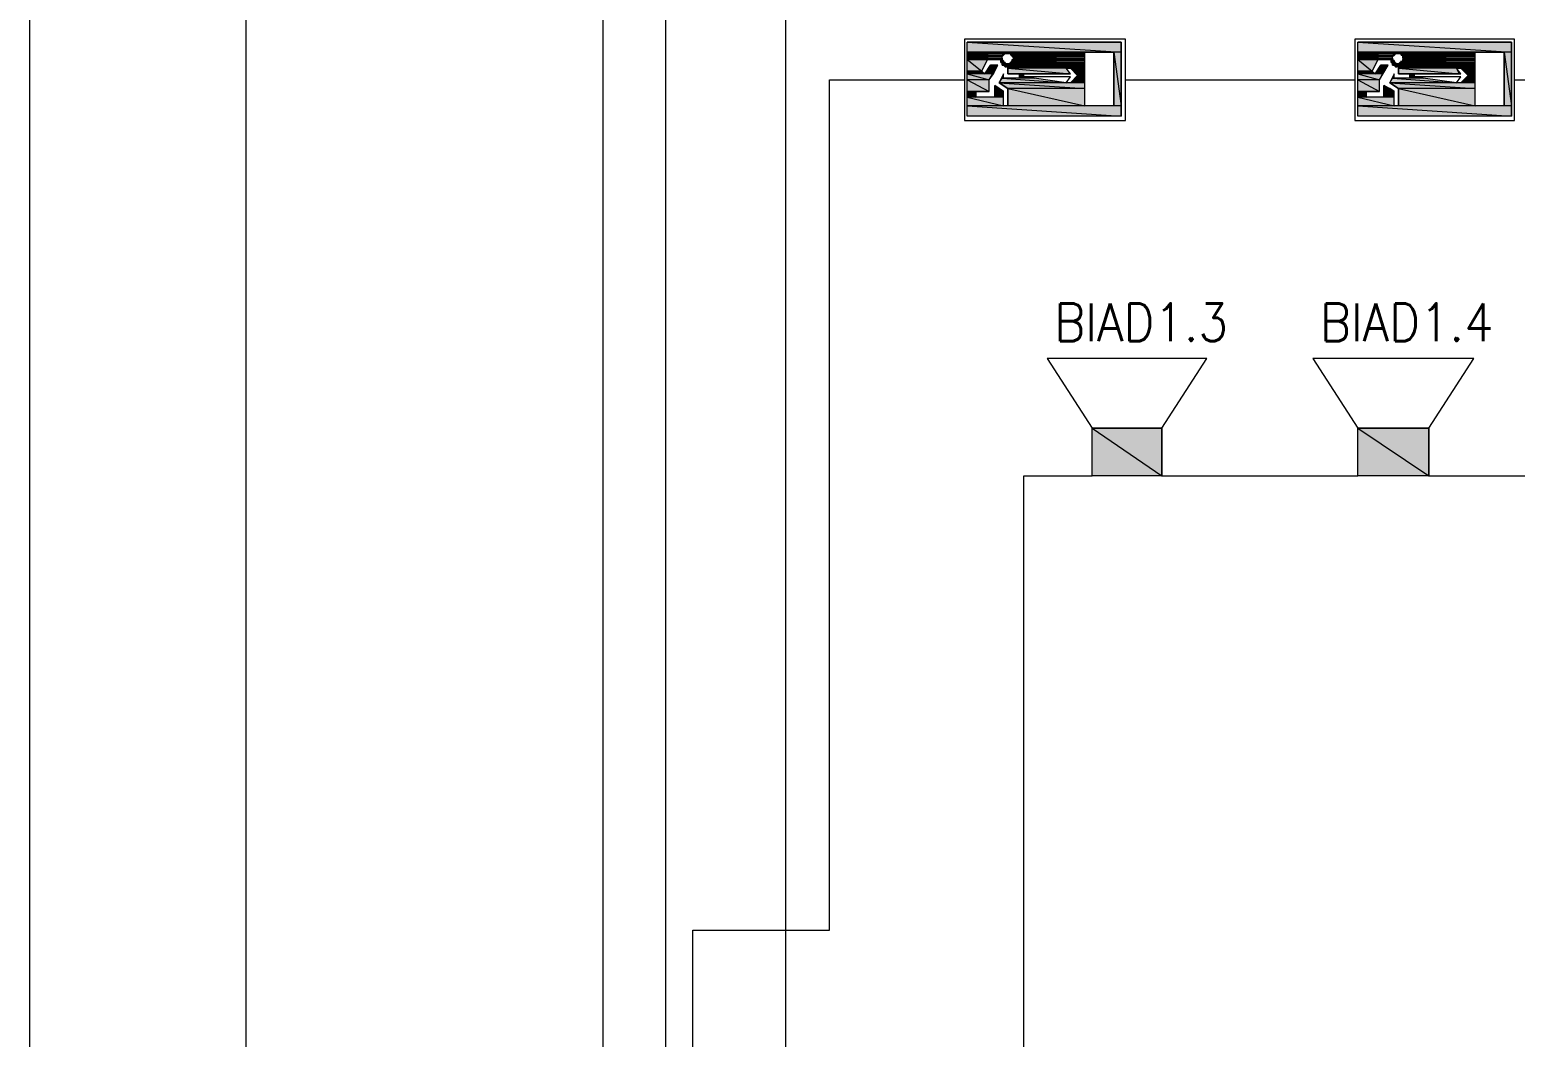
# Model space of a CAD drawing. Header units: millimetres. Extents: x 0 to 420, y 0 to 297.
# Drawn here: x 53.59 to 96.92, y 141.45 to 170.84 of the extents above; entities that cross this region are included whole.
import ezdxf

# ---------------------------------------------------------------- set-up
doc = ezdxf.new("R2010")
doc.units = ezdxf.units.MM
doc.styles.get("Standard").update_dxf_attribs({"font": 'STANDARD'})

msp = doc.modelspace()

# ---------------------------------------------------------------- hatches: boundary and pattern name
h = msp.add_hatch(color=82)
h.paths.add_polyline_path([(85.428668, 170.476333), (80.941335, 170.476333), (85.428668, 170.179999)], flags=0)
h.paths.add_polyline_path([(80.941335, 170.476333), (85.428668, 170.179999), (80.941335, 170.179999)], flags=0)
h = msp.add_hatch(color=82)
h.paths.add_polyline_path([(96.816335, 170.476333), (92.329001, 170.476333), (96.816335, 170.179999)], flags=0)
h.paths.add_polyline_path([(92.329001, 170.476333), (96.816335, 170.179999), (92.329001, 170.179999)], flags=0)
h = msp.add_hatch(color=82)
h.paths.add_polyline_path([(80.941335, 170.179999), (84.370335, 170.179999)], flags=0)
h.paths.add_polyline_path([(84.370335, 170.179999), (80.941335, 170.179999)], flags=0)
h = msp.add_hatch(color=82)
h.paths.add_polyline_path([(82.042001, 170.179999), (80.941335, 170.179999), (81.999668, 170.137666)], flags=0)
h.paths.add_polyline_path([(80.941335, 170.179999), (81.999668, 170.137666), (80.941335, 170.137666)], flags=0)
h = msp.add_hatch(color=82)
h.paths.add_polyline_path([(81.999668, 170.137666), (80.941335, 170.137666), (81.957335, 170.095333)], flags=0)
h.paths.add_polyline_path([(80.941335, 170.137666), (81.957335, 170.095333), (80.941335, 170.095333)], flags=0)
h = msp.add_hatch(color=82)
h.paths.add_polyline_path([(81.957335, 170.095333), (80.941335, 170.095333), (81.957335, 170.052999)], flags=0)
h.paths.add_polyline_path([(80.941335, 170.095333), (81.957335, 170.052999), (80.941335, 170.052999)], flags=0)
h = msp.add_hatch(color=82)
h.paths.add_polyline_path([(81.957335, 170.052999), (80.941335, 170.052999), (81.957335, 170.010666)], flags=0)
h.paths.add_polyline_path([(80.941335, 170.052999), (81.957335, 170.010666), (80.941335, 170.010666)], flags=0)
h = msp.add_hatch(color=82)
h.paths.add_polyline_path([(80.941335, 170.010666), (81.957335, 170.010666)], flags=0)
h.paths.add_polyline_path([(81.957335, 170.010666), (80.941335, 170.010666)], flags=0)
h = msp.add_hatch(color=82)
h.paths.add_polyline_path([(81.957335, 170.010666), (80.941335, 170.010666), (81.957335, 169.968333)], flags=0)
h.paths.add_polyline_path([(80.941335, 170.010666), (81.957335, 169.968333), (80.941335, 169.968333)], flags=0)
h = msp.add_hatch(color=82)
h.paths.add_polyline_path([(80.941335, 169.968333), (81.957335, 169.968333)], flags=0)
h.paths.add_polyline_path([(81.957335, 169.968333), (80.941335, 169.968333)], flags=0)
h = msp.add_hatch(color=82)
h.paths.add_polyline_path([(81.534001, 169.968333), (80.941335, 169.968333), (81.364668, 169.629666)], flags=0)
h.paths.add_polyline_path([(80.941335, 169.968333), (81.364668, 169.629666), (80.941335, 169.629666)], flags=0)
h = msp.add_hatch(color=82)
h.paths.add_polyline_path([(81.957335, 169.968333), (81.915001, 169.968333), (81.957335, 169.925999)], flags=0)
h.paths.add_polyline_path([(81.915001, 169.968333), (81.957335, 169.925999), (81.915001, 169.925999)], flags=0)
h = msp.add_hatch(color=82)
h.paths.add_polyline_path([(81.957335, 169.925999), (81.915001, 169.925999), (81.957335, 169.883666)], flags=0)
h.paths.add_polyline_path([(81.915001, 169.925999), (81.957335, 169.883666), (81.915001, 169.883666)], flags=0)
h = msp.add_hatch(color=82)
h.paths.add_polyline_path([(81.999668, 169.883666), (81.915001, 169.883666)], flags=0)
h.paths.add_polyline_path([(81.915001, 169.883666), (81.999668, 169.883666), (81.957335, 169.883666)], flags=0)
for points in [[(81.957335, 170.010666), (81.957335, 169.968333)], [(81.957335, 169.968333), (81.999668, 169.925999), (81.957335, 169.925999)], [(81.957335, 169.925999), (81.999668, 169.925999)], [(81.999668, 170.137666), (82.042001, 170.137666), (81.999668, 170.095333)], [(81.999668, 169.925999), (81.999668, 169.883666)], [(82.042001, 170.179999), (82.084335, 170.137666), (82.042001, 170.137666)], [(82.042001, 170.137666), (82.084335, 170.137666)], [(82.042001, 169.883666), (82.042001, 169.841333)], [(82.084335, 170.179999), (82.126668, 170.179999), (82.126668, 170.137666)], [(82.211335, 170.095333), (82.253668, 170.095333)], [(82.253668, 169.925999), (82.253668, 169.883666), (82.211335, 169.883666)], [(93.345001, 170.010666), (93.345001, 169.968333)], [(93.345001, 169.968333), (93.387335, 169.925999), (93.345001, 169.925999)], [(93.345001, 169.925999), (93.387335, 169.925999)], [(93.387335, 170.137666), (93.429668, 170.137666), (93.387335, 170.095333)], [(93.387335, 169.925999), (93.387335, 169.883666)], [(93.429668, 170.179999), (93.472001, 170.137666), (93.429668, 170.137666)], [(93.429668, 170.137666), (93.472001, 170.137666)], [(93.429668, 169.883666), (93.429668, 169.841333)], [(93.472001, 170.179999), (93.514335, 170.179999), (93.514335, 170.137666)], [(93.599001, 170.095333), (93.641335, 170.095333)], [(93.599001, 169.925999), (93.599001, 169.883666)], [(93.641335, 170.095333), (93.641335, 170.052999)], [(93.641335, 170.052999), (93.641335, 170.010666)], [(81.745668, 169.206333), (81.872668, 169.121666), (81.745668, 169.121666)], [(93.091001, 169.206333), (93.260335, 169.121666), (93.091001, 169.121666)]]:
    msp.add_hatch(color=82).paths.add_polyline_path(points, flags=0)
h = msp.add_hatch(color=82)
h.paths.add_polyline_path([(81.999668, 169.883666), (81.957335, 169.883666), (82.042001, 169.841333)], flags=0)
h.paths.add_polyline_path([(81.957335, 169.883666), (82.042001, 169.841333), (81.957335, 169.841333)], flags=0)
h = msp.add_hatch(color=82)
h.paths.add_polyline_path([(82.211335, 169.841333), (82.211335, 169.883666)], flags=0)
h.paths.add_polyline_path([(82.211335, 169.883666), (82.211335, 169.841333), (82.126668, 169.841333)], flags=0)
h = msp.add_hatch(color=82)
h.paths.add_polyline_path([(84.370335, 170.179999), (82.211335, 170.179999), (84.370335, 170.137666)], flags=0)
h.paths.add_polyline_path([(82.211335, 170.179999), (84.370335, 170.137666), (82.211335, 170.137666)], flags=0)
h = msp.add_hatch(color=82)
h.paths.add_polyline_path([(82.253668, 170.137666), (82.211335, 170.137666), (82.253668, 170.095333)], flags=0)
h.paths.add_polyline_path([(82.211335, 170.137666), (82.253668, 170.095333), (82.211335, 170.095333)], flags=0)
h = msp.add_hatch(color=82)
h.paths.add_polyline_path([(82.211335, 169.883666), (82.253668, 169.883666)], flags=0)
h.paths.add_polyline_path([(82.253668, 169.883666), (82.211335, 169.883666)], flags=0)
h = msp.add_hatch(color=82)
h.paths.add_polyline_path([(84.370335, 169.883666), (82.253668, 169.883666), (84.370335, 169.841333)], flags=0)
h.paths.add_polyline_path([(82.253668, 169.883666), (84.370335, 169.841333), (82.211335, 169.841333)], flags=0)
h = msp.add_hatch(color=82)
h.paths.add_polyline_path([(82.253668, 170.137666), (84.370335, 170.137666)], flags=0)
h.paths.add_polyline_path([(84.370335, 170.137666), (82.253668, 170.137666)], flags=0)
h = msp.add_hatch(color=82)
h.paths.add_polyline_path([(84.370335, 170.137666), (82.253668, 170.137666), (84.370335, 170.095333)], flags=0)
h.paths.add_polyline_path([(82.253668, 170.137666), (84.370335, 170.095333), (82.296001, 170.095333)], flags=0)
h = msp.add_hatch(color=82)
h.paths.add_polyline_path([(82.253668, 170.095333), (82.296001, 170.052999), (82.253668, 170.052999)], flags=0)
h.paths.add_polyline_path([(82.296001, 170.052999), (82.253668, 170.052999), (82.296001, 170.010666)], flags=0)
h = msp.add_hatch(color=82)
h.paths.add_polyline_path([(82.296001, 169.968333), (82.253668, 169.968333), (82.296001, 169.925999)], flags=0)
h.paths.add_polyline_path([(82.253668, 169.968333), (82.296001, 169.925999), (82.253668, 169.925999)], flags=0)
h = msp.add_hatch(color=82)
h.paths.add_polyline_path([(84.370335, 169.883666), (82.296001, 169.883666)], flags=0)
h.paths.add_polyline_path([(82.296001, 169.883666), (84.370335, 169.883666), (82.253668, 169.883666)], flags=0)
h = msp.add_hatch(color=82)
h.paths.add_polyline_path([(84.370335, 170.095333), (82.296001, 170.095333), (84.370335, 170.052999)], flags=0)
h.paths.add_polyline_path([(82.296001, 170.095333), (84.370335, 170.052999), (82.296001, 170.052999)], flags=0)
h = msp.add_hatch(color=82)
h.paths.add_polyline_path([(84.370335, 170.052999), (82.296001, 170.052999), (84.370335, 170.010666)], flags=0)
h.paths.add_polyline_path([(82.296001, 170.052999), (84.370335, 170.010666), (82.296001, 170.010666)], flags=0)
h = msp.add_hatch(color=82)
h.paths.add_polyline_path([(82.296001, 170.010666), (84.370335, 170.010666)], flags=0)
h.paths.add_polyline_path([(84.370335, 170.010666), (82.296001, 170.010666)], flags=0)
h = msp.add_hatch(color=82)
h.paths.add_polyline_path([(84.370335, 170.010666), (82.296001, 170.010666), (84.370335, 169.968333)], flags=0)
h.paths.add_polyline_path([(82.296001, 170.010666), (84.370335, 169.968333), (82.296001, 169.968333)], flags=0)
h = msp.add_hatch(color=82)
h.paths.add_polyline_path([(82.296001, 169.968333), (84.370335, 169.968333)], flags=0)
h.paths.add_polyline_path([(84.370335, 169.968333), (82.296001, 169.968333)], flags=0)
h = msp.add_hatch(color=82)
h.paths.add_polyline_path([(84.370335, 169.968333), (82.296001, 169.968333), (84.370335, 169.925999)], flags=0)
h.paths.add_polyline_path([(82.296001, 169.968333), (84.370335, 169.925999), (82.296001, 169.925999)], flags=0)
h = msp.add_hatch(color=82)
h.paths.add_polyline_path([(84.370335, 169.925999), (82.296001, 169.925999), (84.370335, 169.883666)], flags=0)
h.paths.add_polyline_path([(82.296001, 169.925999), (84.370335, 169.883666), (82.296001, 169.883666)], flags=0)
h = msp.add_hatch(color=82)
h.paths.add_polyline_path([(85.428668, 170.179999), (85.217001, 170.179999), (85.428668, 168.613666)], flags=0)
h.paths.add_polyline_path([(85.217001, 170.179999), (85.428668, 168.613666), (85.217001, 168.613666)], flags=0)
h = msp.add_hatch(color=82)
h.paths.add_polyline_path([(92.329001, 170.179999), (95.758001, 170.179999)], flags=0)
h.paths.add_polyline_path([(95.758001, 170.179999), (92.329001, 170.179999)], flags=0)
h = msp.add_hatch(color=82)
h.paths.add_polyline_path([(93.429668, 170.179999), (92.329001, 170.179999), (93.387335, 170.137666)], flags=0)
h.paths.add_polyline_path([(92.329001, 170.179999), (93.387335, 170.137666), (92.329001, 170.137666)], flags=0)
h = msp.add_hatch(color=82)
h.paths.add_polyline_path([(93.387335, 170.137666), (92.329001, 170.137666), (93.345001, 170.095333)], flags=0)
h.paths.add_polyline_path([(92.329001, 170.137666), (93.345001, 170.095333), (92.329001, 170.095333)], flags=0)
h = msp.add_hatch(color=82)
h.paths.add_polyline_path([(93.345001, 170.095333), (92.329001, 170.095333), (93.345001, 170.052999)], flags=0)
h.paths.add_polyline_path([(92.329001, 170.095333), (93.345001, 170.052999), (92.329001, 170.052999)], flags=0)
h = msp.add_hatch(color=82)
h.paths.add_polyline_path([(93.345001, 170.052999), (92.329001, 170.052999), (93.345001, 170.010666)], flags=0)
h.paths.add_polyline_path([(92.329001, 170.052999), (93.345001, 170.010666), (92.329001, 170.010666)], flags=0)
h = msp.add_hatch(color=82)
h.paths.add_polyline_path([(92.329001, 170.010666), (93.345001, 170.010666)], flags=0)
h.paths.add_polyline_path([(93.345001, 170.010666), (92.329001, 170.010666)], flags=0)
h = msp.add_hatch(color=82)
h.paths.add_polyline_path([(93.345001, 170.010666), (92.329001, 170.010666), (93.345001, 169.968333)], flags=0)
h.paths.add_polyline_path([(92.329001, 170.010666), (93.345001, 169.968333), (92.329001, 169.968333)], flags=0)
h = msp.add_hatch(color=82)
h.paths.add_polyline_path([(92.329001, 169.968333), (93.345001, 169.968333)], flags=0)
h.paths.add_polyline_path([(93.345001, 169.968333), (92.329001, 169.968333)], flags=0)
h = msp.add_hatch(color=82)
h.paths.add_polyline_path([(92.921668, 169.968333), (92.329001, 169.968333), (92.752335, 169.629666)], flags=0)
h.paths.add_polyline_path([(92.329001, 169.968333), (92.752335, 169.629666), (92.329001, 169.629666)], flags=0)
h = msp.add_hatch(color=82)
h.paths.add_polyline_path([(93.345001, 169.968333), (93.302668, 169.968333), (93.345001, 169.925999)], flags=0)
h.paths.add_polyline_path([(93.302668, 169.968333), (93.345001, 169.925999), (93.302668, 169.925999)], flags=0)
h = msp.add_hatch(color=82)
h.paths.add_polyline_path([(93.345001, 169.925999), (93.302668, 169.925999), (93.345001, 169.883666)], flags=0)
h.paths.add_polyline_path([(93.302668, 169.925999), (93.345001, 169.883666), (93.302668, 169.883666)], flags=0)
h = msp.add_hatch(color=82)
h.paths.add_polyline_path([(93.387335, 169.883666), (93.302668, 169.883666)], flags=0)
h.paths.add_polyline_path([(93.302668, 169.883666), (93.387335, 169.883666), (93.345001, 169.883666)], flags=0)
h = msp.add_hatch(color=82)
h.paths.add_polyline_path([(93.387335, 169.883666), (93.345001, 169.883666), (93.429668, 169.841333)], flags=0)
h.paths.add_polyline_path([(93.345001, 169.883666), (93.429668, 169.841333), (93.345001, 169.841333)], flags=0)
h = msp.add_hatch(color=82)
h.paths.add_polyline_path([(93.599001, 169.883666), (93.556668, 169.883666), (93.556668, 169.841333)], flags=0)
h.paths.add_polyline_path([(93.556668, 169.883666), (93.556668, 169.841333), (93.514335, 169.841333)], flags=0)
h = msp.add_hatch(color=82)
h.paths.add_polyline_path([(95.758001, 170.179999), (93.556668, 170.179999), (95.758001, 170.137666)], flags=0)
h.paths.add_polyline_path([(93.556668, 170.179999), (95.758001, 170.137666), (93.556668, 170.137666)], flags=0)
h = msp.add_hatch(color=82)
h.paths.add_polyline_path([(93.599001, 170.137666), (95.758001, 170.137666)], flags=0)
h.paths.add_polyline_path([(95.758001, 170.137666), (93.599001, 170.137666)], flags=0)
h = msp.add_hatch(color=82)
h.paths.add_polyline_path([(95.758001, 170.137666), (93.599001, 170.137666), (95.758001, 170.095333)], flags=0)
h.paths.add_polyline_path([(93.599001, 170.137666), (95.758001, 170.095333), (93.641335, 170.095333)], flags=0)
h = msp.add_hatch(color=82)
h.paths.add_polyline_path([(93.599001, 170.137666), (93.599001, 170.095333)], flags=0)
h.paths.add_polyline_path([(93.599001, 170.095333), (93.599001, 170.137666)], flags=0)
h = msp.add_hatch(color=82)
h.paths.add_polyline_path([(95.758001, 169.883666), (93.641335, 169.883666)], flags=0)
h.paths.add_polyline_path([(93.641335, 169.883666), (95.758001, 169.883666), (93.599001, 169.883666)], flags=0)
h = msp.add_hatch(color=82)
h.paths.add_polyline_path([(95.758001, 169.883666), (93.599001, 169.883666), (95.758001, 169.841333)], flags=0)
h.paths.add_polyline_path([(93.599001, 169.883666), (95.758001, 169.841333), (93.599001, 169.841333)], flags=0)
h = msp.add_hatch(color=82)
h.paths.add_polyline_path([(95.758001, 170.095333), (93.641335, 170.095333), (95.758001, 170.052999)], flags=0)
h.paths.add_polyline_path([(93.641335, 170.095333), (95.758001, 170.052999), (93.641335, 170.052999)], flags=0)
h = msp.add_hatch(color=82)
h.paths.add_polyline_path([(95.758001, 170.052999), (93.641335, 170.052999), (95.758001, 170.010666)], flags=0)
h.paths.add_polyline_path([(93.641335, 170.052999), (95.758001, 170.010666), (93.683668, 170.010666)], flags=0)
h = msp.add_hatch(color=82)
h.paths.add_polyline_path([(95.758001, 170.010666), (93.641335, 170.010666), (95.758001, 169.968333)], flags=0)
h.paths.add_polyline_path([(93.641335, 170.010666), (95.758001, 169.968333), (93.683668, 169.968333)], flags=0)
h = msp.add_hatch(color=82)
h.paths.add_polyline_path([(95.758001, 169.968333), (93.683668, 169.968333), (95.758001, 169.925999)], flags=0)
h.paths.add_polyline_path([(93.683668, 169.968333), (95.758001, 169.925999), (93.641335, 169.925999)], flags=0)
h = msp.add_hatch(color=82)
h.paths.add_polyline_path([(93.641335, 169.968333), (93.641335, 169.925999)], flags=0)
h.paths.add_polyline_path([(93.641335, 169.925999), (93.641335, 169.968333)], flags=0)
h = msp.add_hatch(color=82)
h.paths.add_polyline_path([(95.758001, 169.925999), (93.641335, 169.925999), (95.758001, 169.883666)], flags=0)
h.paths.add_polyline_path([(93.641335, 169.925999), (95.758001, 169.883666), (93.641335, 169.883666)], flags=0)
h = msp.add_hatch(color=82)
h.paths.add_polyline_path([(93.683668, 170.010666), (95.758001, 170.010666)], flags=0)
h.paths.add_polyline_path([(95.758001, 170.010666), (93.683668, 170.010666)], flags=0)
h = msp.add_hatch(color=82)
h.paths.add_polyline_path([(93.683668, 169.968333), (95.758001, 169.968333)], flags=0)
h.paths.add_polyline_path([(95.758001, 169.968333), (93.683668, 169.968333)], flags=0)
h = msp.add_hatch(color=82)
h.paths.add_polyline_path([(96.816335, 170.179999), (96.604668, 170.179999), (96.816335, 168.613666)], flags=0)
h.paths.add_polyline_path([(96.604668, 170.179999), (96.816335, 168.613666), (96.604668, 168.613666)], flags=0)
h = msp.add_hatch(color=82)
h.paths.add_polyline_path([(81.364668, 169.629666), (80.941335, 169.629666), (81.449335, 169.544999)], flags=0)
h.paths.add_polyline_path([(80.941335, 169.629666), (81.449335, 169.544999), (80.941335, 169.544999)], flags=0)
h = msp.add_hatch(color=82)
h.paths.add_polyline_path([(81.703335, 169.544999), (80.941335, 169.544999), (81.576335, 169.375666)], flags=0)
h.paths.add_polyline_path([(80.941335, 169.544999), (81.576335, 169.375666), (80.941335, 169.375666)], flags=0)
h = msp.add_hatch(color=82)
h.paths.add_polyline_path([(81.830335, 169.798999), (81.618668, 169.798999), (81.703335, 169.544999)], flags=0)
h.paths.add_polyline_path([(81.618668, 169.798999), (81.703335, 169.544999), (81.449335, 169.544999)], flags=0)
h = msp.add_hatch(color=82)
h.paths.add_polyline_path([(82.042001, 169.841333), (81.957335, 169.841333), (82.042001, 169.798999)], flags=0)
h.paths.add_polyline_path([(81.957335, 169.841333), (82.042001, 169.798999), (81.957335, 169.798999)], flags=0)
h = msp.add_hatch(color=82)
h.paths.add_polyline_path([(81.999668, 169.798999), (82.169001, 169.798999)], flags=0)
h.paths.add_polyline_path([(82.169001, 169.798999), (81.999668, 169.798999)], flags=0)
h = msp.add_hatch(color=82)
h.paths.add_polyline_path([(84.370335, 169.798999), (82.042001, 169.798999), (84.370335, 169.756666)], flags=0)
h.paths.add_polyline_path([(82.042001, 169.798999), (84.370335, 169.756666), (82.042001, 169.756666)], flags=0)
h = msp.add_hatch(color=82)
h.paths.add_polyline_path([(82.126668, 169.841333), (82.084335, 169.841333), (82.126668, 169.798999)], flags=0)
h.paths.add_polyline_path([(82.084335, 169.841333), (82.126668, 169.798999), (82.084335, 169.798999)], flags=0)
h = msp.add_hatch(color=82)
h.paths.add_polyline_path([(84.370335, 169.756666), (82.126668, 169.756666), (84.370335, 169.714333)], flags=0)
h.paths.add_polyline_path([(82.126668, 169.756666), (84.370335, 169.714333), (82.126668, 169.714333)], flags=0)
h = msp.add_hatch(color=82)
h.paths.add_polyline_path([(83.820001, 169.714333), (82.126668, 169.714333), (83.947001, 169.544999)], flags=0)
h.paths.add_polyline_path([(82.126668, 169.714333), (83.947001, 169.544999), (82.126668, 169.544999)], flags=0)
h = msp.add_hatch(color=82)
h.paths.add_polyline_path([(84.370335, 169.841333), (82.211335, 169.841333), (84.370335, 169.798999)], flags=0)
h.paths.add_polyline_path([(82.211335, 169.841333), (84.370335, 169.798999), (82.169001, 169.798999)], flags=0)
h = msp.add_hatch(color=82)
h.paths.add_polyline_path([(82.592335, 169.544999), (82.465335, 169.544999), (82.592335, 169.460333)], flags=0)
h.paths.add_polyline_path([(82.465335, 169.544999), (82.592335, 169.460333), (82.465335, 169.460333)], flags=0)
h = msp.add_hatch(color=82)
h.paths.add_polyline_path([(82.592335, 169.460333), (82.465335, 169.460333), (82.888668, 169.417999)], flags=0)
h.paths.add_polyline_path([(82.465335, 169.460333), (82.888668, 169.417999), (82.465335, 169.417999)], flags=0)
h = msp.add_hatch(color=82)
h.paths.add_polyline_path([(84.370335, 169.714333), (83.947001, 169.714333), (84.370335, 169.502666)], flags=0)
h.paths.add_polyline_path([(83.947001, 169.714333), (84.370335, 169.502666), (84.158668, 169.502666)], flags=0)
h = msp.add_hatch(color=82)
h.paths.add_polyline_path([(84.370335, 169.502666), (84.158668, 169.502666), (84.370335, 169.290999)], flags=0)
h.paths.add_polyline_path([(84.158668, 169.502666), (84.370335, 169.290999), (83.947001, 169.290999)], flags=0)
h = msp.add_hatch(color=82)
h.paths.add_polyline_path([(92.752335, 169.629666), (92.329001, 169.629666), (92.837001, 169.544999)], flags=0)
h.paths.add_polyline_path([(92.329001, 169.629666), (92.837001, 169.544999), (92.329001, 169.544999)], flags=0)
h = msp.add_hatch(color=82)
h.paths.add_polyline_path([(93.048668, 169.544999), (92.329001, 169.544999), (92.964001, 169.375666)], flags=0)
h.paths.add_polyline_path([(92.329001, 169.544999), (92.964001, 169.375666), (92.329001, 169.375666)], flags=0)
h = msp.add_hatch(color=82)
h.paths.add_polyline_path([(93.218001, 169.798999), (93.006335, 169.798999), (93.048668, 169.544999)], flags=0)
h.paths.add_polyline_path([(93.006335, 169.798999), (93.048668, 169.544999), (92.837001, 169.544999)], flags=0)
h = msp.add_hatch(color=82)
h.paths.add_polyline_path([(93.429668, 169.841333), (93.345001, 169.841333), (93.429668, 169.798999)], flags=0)
h.paths.add_polyline_path([(93.345001, 169.841333), (93.429668, 169.798999), (93.345001, 169.798999)], flags=0)
h = msp.add_hatch(color=82)
h.paths.add_polyline_path([(93.387335, 169.798999), (93.556668, 169.798999)], flags=0)
h.paths.add_polyline_path([(93.556668, 169.798999), (93.387335, 169.798999)], flags=0)
h = msp.add_hatch(color=82)
h.paths.add_polyline_path([(95.758001, 169.798999), (93.429668, 169.798999), (95.758001, 169.756666)], flags=0)
h.paths.add_polyline_path([(93.429668, 169.798999), (95.758001, 169.756666), (93.429668, 169.756666)], flags=0)
h = msp.add_hatch(color=82)
h.paths.add_polyline_path([(93.514335, 169.841333), (93.472001, 169.841333), (93.514335, 169.798999)], flags=0)
h.paths.add_polyline_path([(93.472001, 169.841333), (93.514335, 169.798999), (93.472001, 169.798999)], flags=0)
h = msp.add_hatch(color=82)
h.paths.add_polyline_path([(95.758001, 169.756666), (93.514335, 169.756666), (95.758001, 169.714333)], flags=0)
h.paths.add_polyline_path([(93.514335, 169.756666), (95.758001, 169.714333), (93.514335, 169.714333)], flags=0)
h = msp.add_hatch(color=82)
h.paths.add_polyline_path([(95.207668, 169.714333), (93.514335, 169.714333), (95.292335, 169.544999)], flags=0)
h.paths.add_polyline_path([(93.514335, 169.714333), (95.292335, 169.544999), (93.514335, 169.544999)], flags=0)
h = msp.add_hatch(color=82)
h.paths.add_polyline_path([(95.758001, 169.841333), (93.556668, 169.841333), (95.758001, 169.798999)], flags=0)
h.paths.add_polyline_path([(93.556668, 169.841333), (95.758001, 169.798999), (93.556668, 169.798999)], flags=0)
h = msp.add_hatch(color=82)
h.paths.add_polyline_path([(93.980001, 169.544999), (93.853001, 169.544999), (93.980001, 169.460333)], flags=0)
h.paths.add_polyline_path([(93.853001, 169.544999), (93.980001, 169.460333), (93.853001, 169.460333)], flags=0)
h = msp.add_hatch(color=82)
h.paths.add_polyline_path([(93.980001, 169.460333), (93.853001, 169.460333), (94.234001, 169.417999)], flags=0)
h.paths.add_polyline_path([(93.853001, 169.460333), (94.234001, 169.417999), (93.853001, 169.417999)], flags=0)
h = msp.add_hatch(color=82)
h.paths.add_polyline_path([(95.758001, 169.714333), (95.334668, 169.714333), (95.758001, 169.502666)], flags=0)
h.paths.add_polyline_path([(95.334668, 169.714333), (95.758001, 169.502666), (95.546335, 169.502666)], flags=0)
h = msp.add_hatch(color=82)
h.paths.add_polyline_path([(95.758001, 169.502666), (95.546335, 169.502666), (95.758001, 169.290999)], flags=0)
h.paths.add_polyline_path([(95.546335, 169.502666), (95.758001, 169.290999), (95.334668, 169.290999)], flags=0)
h = msp.add_hatch(color=82)
h.paths.add_polyline_path([(81.576335, 169.375666), (80.941335, 169.375666), (81.576335, 169.036999)], flags=0)
h.paths.add_polyline_path([(80.941335, 169.375666), (81.576335, 169.036999), (80.941335, 169.036999)], flags=0)
h = msp.add_hatch(color=82)
h.paths.add_polyline_path([(81.195335, 169.036999), (80.941335, 169.036999), (81.195335, 168.867666)], flags=0)
h.paths.add_polyline_path([(80.941335, 169.036999), (81.195335, 168.867666), (80.941335, 168.867666)], flags=0)
h = msp.add_hatch(color=82)
h.paths.add_polyline_path([(81.872668, 169.121666), (81.745668, 169.121666), (81.999668, 169.036999)], flags=0)
h.paths.add_polyline_path([(81.745668, 169.121666), (81.999668, 169.036999), (81.745668, 169.036999)], flags=0)
h = msp.add_hatch(color=82)
h.paths.add_polyline_path([(81.999668, 169.036999), (81.745668, 169.036999), (81.999668, 168.867666)], flags=0)
h.paths.add_polyline_path([(81.745668, 169.036999), (81.999668, 168.867666), (81.745668, 168.867666)], flags=0)
h = msp.add_hatch(color=82)
h.paths.add_polyline_path([(82.888668, 169.417999), (81.957335, 169.417999), (83.820001, 169.290999)], flags=0)
h.paths.add_polyline_path([(81.957335, 169.417999), (83.820001, 169.290999), (81.872668, 169.290999)], flags=0)
h = msp.add_hatch(color=82)
h.paths.add_polyline_path([(84.370335, 169.290999), (81.872668, 169.290999), (84.370335, 169.121666)], flags=0)
h.paths.add_polyline_path([(81.872668, 169.290999), (84.370335, 169.121666), (82.126668, 169.121666)], flags=0)
h = msp.add_hatch(color=82)
h.paths.add_polyline_path([(84.370335, 169.121666), (82.126668, 169.121666), (84.370335, 168.613666)], flags=0)
h.paths.add_polyline_path([(82.126668, 169.121666), (84.370335, 168.613666), (82.126668, 168.613666)], flags=0)
h = msp.add_hatch(color=82)
h.paths.add_polyline_path([(92.964001, 169.375666), (92.329001, 169.375666), (92.964001, 169.036999)], flags=0)
h.paths.add_polyline_path([(92.329001, 169.375666), (92.964001, 169.036999), (92.329001, 169.036999)], flags=0)
h = msp.add_hatch(color=82)
h.paths.add_polyline_path([(92.583001, 169.036999), (92.329001, 169.036999), (92.583001, 168.867666)], flags=0)
h.paths.add_polyline_path([(92.329001, 169.036999), (92.583001, 168.867666), (92.329001, 168.867666)], flags=0)
h = msp.add_hatch(color=82)
h.paths.add_polyline_path([(93.260335, 169.121666), (93.091001, 169.121666), (93.387335, 169.036999)], flags=0)
h.paths.add_polyline_path([(93.091001, 169.121666), (93.387335, 169.036999), (93.091001, 169.036999)], flags=0)
h = msp.add_hatch(color=82)
h.paths.add_polyline_path([(93.387335, 169.036999), (93.091001, 169.036999), (93.387335, 168.867666)], flags=0)
h.paths.add_polyline_path([(93.091001, 169.036999), (93.387335, 168.867666), (93.091001, 168.867666)], flags=0)
h = msp.add_hatch(color=82)
h.paths.add_polyline_path([(94.234001, 169.417999), (93.345001, 169.417999), (95.207668, 169.290999)], flags=0)
h.paths.add_polyline_path([(93.345001, 169.417999), (95.207668, 169.290999), (93.260335, 169.290999)], flags=0)
h = msp.add_hatch(color=82)
h.paths.add_polyline_path([(95.758001, 169.290999), (93.260335, 169.290999), (95.758001, 169.121666)], flags=0)
h.paths.add_polyline_path([(93.260335, 169.290999), (95.758001, 169.121666), (93.514335, 169.121666)], flags=0)
h = msp.add_hatch(color=82)
h.paths.add_polyline_path([(95.758001, 169.121666), (93.514335, 169.121666), (95.758001, 168.613666)], flags=0)
h.paths.add_polyline_path([(93.514335, 169.121666), (95.758001, 168.613666), (93.514335, 168.613666)], flags=0)
h = msp.add_hatch(color=82)
h.paths.add_polyline_path([(81.999668, 168.867666), (80.941335, 168.867666), (81.999668, 168.613666)], flags=0)
h.paths.add_polyline_path([(80.941335, 168.867666), (81.999668, 168.613666), (80.941335, 168.613666)], flags=0)
h = msp.add_hatch(color=82)
h.paths.add_polyline_path([(85.428668, 168.613666), (80.941335, 168.613666), (85.428668, 168.317333)], flags=0)
h.paths.add_polyline_path([(80.941335, 168.613666), (85.428668, 168.317333), (80.941335, 168.317333)], flags=0)
h = msp.add_hatch(color=82)
h.paths.add_polyline_path([(93.387335, 168.867666), (92.329001, 168.867666), (93.387335, 168.613666)], flags=0)
h.paths.add_polyline_path([(92.329001, 168.867666), (93.387335, 168.613666), (92.329001, 168.613666)], flags=0)
h = msp.add_hatch(color=82)
h.paths.add_polyline_path([(96.816335, 168.613666), (92.329001, 168.613666), (96.816335, 168.317333)], flags=0)
h.paths.add_polyline_path([(92.329001, 168.613666), (96.816335, 168.317333), (92.329001, 168.317333)], flags=0)
h = msp.add_hatch(color=82)
h.paths.add_polyline_path([(86.614001, 159.215666), (84.582001, 159.215666), (86.614001, 157.818666)], flags=0)
h.paths.add_polyline_path([(84.582001, 159.215666), (86.614001, 157.818666), (84.582001, 157.818666)], flags=0)
h = msp.add_hatch(color=82)
h.paths.add_polyline_path([(94.403335, 159.215666), (92.329001, 159.215666), (94.403335, 157.818666)], flags=0)
h.paths.add_polyline_path([(92.329001, 159.215666), (94.403335, 157.818666), (92.329001, 157.818666)], flags=0)

# ---------------------------------------------------------------- linework, layer by layer
at = {"color": 6, "lineweight": 0}
msp.add_lwpolyline([(88.815335, 99.737333), (88.815335, 138.726333), (75.649668, 138.726333), (75.649668, 276.521332), (88.815335, 276.521332), (345.059, 276.521332), (345.059, 287.781999), (59.901668, 287.781999), (59.901668, 130.005666), (68.410668, 130.005666), (68.410668, 126.872999)], dxfattribs=at)
at = {"color": 5, "lineweight": 0}
for points in [[(67.013668, 102.87), (53.594001, 102.87), (53.594001, 265.726332), (84.582001, 265.726332)], [(70.315668, 126.872999), (70.315668, 199.093666), (77.300668, 199.093666)], [(72.940335, 126.872999), (72.940335, 144.568333), (76.919668, 144.568333), (76.919668, 169.375666), (80.856668, 169.375666)], [(85.555668, 169.375666), (92.244335, 169.375666)], [(96.901001, 169.375666), (103.589668, 169.375666)], [(73.871668, 101.515333), (82.592335, 101.515333), (82.592335, 157.818666), (84.582001, 157.818666)], [(86.614001, 157.818666), (92.329001, 157.818666)], [(94.403335, 157.818666), (100.118335, 157.818666)]]:
    msp.add_lwpolyline(points, dxfattribs=at)
at = {"color": 1, "lineweight": 0}
msp.add_lwpolyline([(212.174667, 229.065666), (72.136001, 229.065666), (72.136001, 126.872999)], dxfattribs=at)
at = {"color": 92, "lineweight": 0}
for points in [[(85.555668, 170.560999), (80.856668, 170.560999), (80.856668, 168.190333), (85.555668, 168.190333)], [(96.901001, 170.560999), (92.244335, 170.560999), (92.244335, 168.190333), (96.901001, 168.190333)]]:
    msp.add_lwpolyline(points, close=True, dxfattribs=at)
at = {"color": 82, "lineweight": 0}
for points in [[(85.428668, 170.476333), (80.941335, 170.476333), (85.428668, 170.179999)], [(80.941335, 170.476333), (85.428668, 170.179999), (80.941335, 170.179999)], [(80.941335, 170.476333), (85.428668, 170.476333), (85.428668, 168.317333), (80.941335, 168.317333)], [(96.816335, 170.476333), (92.329001, 170.476333), (96.816335, 170.179999)], [(92.329001, 170.476333), (96.816335, 170.179999), (92.329001, 170.179999)], [(92.329001, 170.476333), (96.816335, 170.476333), (96.816335, 168.317333), (92.329001, 168.317333)], [(80.941335, 170.179999), (84.370335, 170.179999)], [(84.370335, 170.179999), (80.941335, 170.179999)], [(82.042001, 170.179999), (80.941335, 170.179999), (81.999668, 170.137666)], [(80.941335, 170.179999), (81.999668, 170.137666), (80.941335, 170.137666)], [(81.999668, 170.137666), (80.941335, 170.137666), (81.957335, 170.095333)], [(80.941335, 170.137666), (81.957335, 170.095333), (80.941335, 170.095333)], [(81.957335, 170.095333), (80.941335, 170.095333), (81.957335, 170.052999)], [(80.941335, 170.095333), (81.957335, 170.052999), (80.941335, 170.052999)], [(81.957335, 170.052999), (80.941335, 170.052999), (81.957335, 170.010666)], [(80.941335, 170.052999), (81.957335, 170.010666), (80.941335, 170.010666)], [(80.941335, 170.010666), (81.957335, 170.010666)], [(81.957335, 170.010666), (80.941335, 170.010666)], [(81.957335, 170.010666), (80.941335, 170.010666), (81.957335, 169.968333)], [(80.941335, 170.010666), (81.957335, 169.968333), (80.941335, 169.968333)], [(80.941335, 169.968333), (81.957335, 169.968333)], [(81.957335, 169.968333), (80.941335, 169.968333)], [(81.534001, 169.968333), (80.941335, 169.968333), (81.364668, 169.629666)], [(80.941335, 169.968333), (81.364668, 169.629666), (80.941335, 169.629666)], [(81.195335, 169.036999), (81.576335, 169.036999), (81.576335, 169.375666), (81.830335, 169.798999), (81.618668, 169.798999), (81.449335, 169.544999), (81.364668, 169.629666), (81.534001, 169.968333), (81.915001, 169.968333), (81.915001, 169.925999), (81.915001, 169.883666), (81.957335, 169.883666), (81.957335, 169.798999), (81.999668, 169.798999), (82.042001, 169.756666), (82.084335, 169.756666), (82.126668, 169.798999), (82.126668, 169.544999), (82.465335, 169.544999), (82.465335, 169.417999), (81.999668, 169.417999), (81.999668, 169.544999), (81.872668, 169.290999), (82.126668, 169.121666), (82.126668, 168.613666), (81.999668, 168.613666), (81.999668, 169.036999), (81.745668, 169.206333), (81.745668, 168.867666), (81.195335, 168.867666)], [(81.957335, 169.968333), (81.915001, 169.968333), (81.957335, 169.925999)], [(81.915001, 169.968333), (81.957335, 169.925999), (81.915001, 169.925999)], [(81.957335, 169.925999), (81.915001, 169.925999), (81.957335, 169.883666)], [(81.915001, 169.925999), (81.957335, 169.883666), (81.915001, 169.883666)], [(81.999668, 169.883666), (81.915001, 169.883666)], [(81.915001, 169.883666), (81.999668, 169.883666), (81.957335, 169.883666)], [(82.126668, 170.137666), (82.211335, 170.137666), (82.253668, 170.095333), (82.253668, 170.052999), (82.296001, 170.010666), (82.296001, 169.968333), (82.253668, 169.925999), (82.253668, 169.883666), (82.211335, 169.883666), (82.211335, 169.841333), (82.126668, 169.841333), (82.084335, 169.841333), (82.042001, 169.841333), (82.042001, 169.883666), (81.999668, 169.883666), (81.999668, 169.925999), (81.957335, 169.925999), (81.957335, 169.968333), (81.957335, 170.010666), (81.957335, 170.052999), (81.999668, 170.095333), (82.042001, 170.137666), (82.084335, 170.137666)], [(81.957335, 170.010666), (81.957335, 169.968333)], [(81.957335, 169.968333), (81.999668, 169.925999), (81.957335, 169.925999)], [(81.999668, 169.925999), (81.957335, 169.968333)], [(81.957335, 169.925999), (81.999668, 169.925999)], [(81.999668, 169.883666), (81.957335, 169.883666), (82.042001, 169.841333)], [(81.957335, 169.883666), (82.042001, 169.841333), (81.957335, 169.841333)], [(81.999668, 170.137666), (82.042001, 170.137666), (81.999668, 170.095333)], [(81.999668, 169.925999), (81.999668, 169.883666)], [(82.042001, 170.179999), (82.084335, 170.137666), (82.042001, 170.137666)], [(84.370335, 170.179999), (82.042001, 170.179999)], [(82.042001, 170.137666), (82.084335, 170.137666)], [(82.042001, 169.883666), (82.042001, 169.841333)], [(82.042001, 169.841333), (82.042001, 169.883666)], [(82.084335, 170.179999), (82.126668, 170.179999), (82.126668, 170.137666)], [(82.126668, 170.179999), (82.084335, 170.179999)], [(82.211335, 169.883666), (82.211335, 169.841333), (82.126668, 169.841333)], [(84.370335, 170.179999), (82.169001, 170.179999)], [(84.370335, 170.179999), (82.211335, 170.179999), (84.370335, 170.137666)], [(82.211335, 170.179999), (84.370335, 170.137666), (82.211335, 170.137666)], [(82.253668, 170.137666), (82.211335, 170.137666), (82.253668, 170.095333)], [(82.211335, 170.137666), (82.253668, 170.095333), (82.211335, 170.095333)], [(84.370335, 170.137666), (82.211335, 170.137666)], [(82.211335, 170.095333), (82.253668, 170.095333)], [(82.253668, 169.925999), (82.253668, 169.883666), (82.211335, 169.883666)], [(82.211335, 169.883666), (82.253668, 169.883666)], [(82.253668, 169.883666), (82.211335, 169.883666)], [(82.253668, 169.883666), (84.370335, 169.841333), (82.211335, 169.841333)], [(82.211335, 169.841333), (82.211335, 169.883666)], [(82.253668, 170.137666), (84.370335, 170.137666)], [(84.370335, 170.137666), (82.253668, 170.137666)], [(84.370335, 170.137666), (82.253668, 170.137666), (84.370335, 170.095333)], [(82.253668, 170.137666), (84.370335, 170.095333), (82.296001, 170.095333)], [(82.253668, 170.095333), (82.296001, 170.052999), (82.253668, 170.052999)], [(82.296001, 170.052999), (82.253668, 170.095333)], [(82.296001, 170.052999), (82.253668, 170.052999), (82.296001, 170.010666)], [(82.296001, 169.968333), (82.253668, 169.968333), (82.296001, 169.925999)], [(82.253668, 169.968333), (82.296001, 169.925999), (82.253668, 169.925999)], [(82.253668, 169.883666), (82.253668, 169.925999)], [(82.296001, 169.883666), (84.370335, 169.883666), (82.253668, 169.883666)], [(84.370335, 169.883666), (82.253668, 169.883666), (84.370335, 169.841333)], [(84.370335, 170.095333), (82.296001, 170.095333), (84.370335, 170.052999)], [(82.296001, 170.095333), (84.370335, 170.052999), (82.296001, 170.052999)], [(84.370335, 170.052999), (82.296001, 170.052999), (84.370335, 170.010666)], [(82.296001, 170.052999), (84.370335, 170.010666), (82.296001, 170.010666)], [(82.296001, 170.010666), (84.370335, 170.010666)], [(84.370335, 170.010666), (82.296001, 170.010666)], [(84.370335, 170.010666), (82.296001, 170.010666), (84.370335, 169.968333)], [(82.296001, 170.010666), (84.370335, 169.968333), (82.296001, 169.968333)], [(84.370335, 170.010666), (82.296001, 170.010666)], [(82.296001, 169.968333), (84.370335, 169.968333)], [(84.370335, 169.968333), (82.296001, 169.968333)], [(84.370335, 169.968333), (82.296001, 169.968333), (84.370335, 169.925999)], [(82.296001, 169.968333), (84.370335, 169.925999), (82.296001, 169.925999)], [(84.370335, 169.925999), (82.296001, 169.925999), (84.370335, 169.883666)], [(82.296001, 169.925999), (84.370335, 169.883666), (82.296001, 169.883666)], [(84.370335, 169.883666), (82.296001, 169.883666)], [(84.370335, 170.179999), (85.217001, 170.179999), (85.217001, 168.613666), (84.370335, 168.613666)], [(85.428668, 170.179999), (85.217001, 170.179999), (85.428668, 168.613666)], [(85.217001, 170.179999), (85.428668, 168.613666), (85.217001, 168.613666)], [(92.329001, 170.179999), (95.758001, 170.179999)], [(95.758001, 170.179999), (92.329001, 170.179999)], [(93.429668, 170.179999), (92.329001, 170.179999), (93.387335, 170.137666)], [(92.329001, 170.179999), (93.387335, 170.137666), (92.329001, 170.137666)], [(93.387335, 170.137666), (92.329001, 170.137666), (93.345001, 170.095333)], [(92.329001, 170.137666), (93.345001, 170.095333), (92.329001, 170.095333)], [(93.345001, 170.095333), (92.329001, 170.095333), (93.345001, 170.052999)], [(92.329001, 170.095333), (93.345001, 170.052999), (92.329001, 170.052999)], [(93.345001, 170.052999), (92.329001, 170.052999), (93.345001, 170.010666)], [(92.329001, 170.052999), (93.345001, 170.010666), (92.329001, 170.010666)], [(92.329001, 170.010666), (93.345001, 170.010666)], [(93.345001, 170.010666), (92.329001, 170.010666)], [(93.345001, 170.010666), (92.329001, 170.010666), (93.345001, 169.968333)], [(92.329001, 170.010666), (93.345001, 169.968333), (92.329001, 169.968333)], [(92.329001, 169.968333), (93.345001, 169.968333)], [(93.345001, 169.968333), (92.329001, 169.968333)], [(92.921668, 169.968333), (92.329001, 169.968333), (92.752335, 169.629666)], [(92.329001, 169.968333), (92.752335, 169.629666), (92.329001, 169.629666)], [(92.583001, 169.036999), (92.964001, 169.036999), (92.964001, 169.375666), (93.218001, 169.798999), (93.006335, 169.798999), (92.837001, 169.544999), (92.752335, 169.629666), (92.921668, 169.968333), (93.302668, 169.968333), (93.302668, 169.925999), (93.302668, 169.883666), (93.345001, 169.883666), (93.345001, 169.798999), (93.387335, 169.798999), (93.429668, 169.756666), (93.472001, 169.756666), (93.514335, 169.798999), (93.514335, 169.544999), (93.853001, 169.544999), (93.853001, 169.417999), (93.387335, 169.417999), (93.387335, 169.544999), (93.260335, 169.290999), (93.514335, 169.121666), (93.514335, 168.613666), (93.387335, 168.613666), (93.387335, 169.036999), (93.091001, 169.206333), (93.091001, 168.867666), (92.583001, 168.867666)], [(93.345001, 169.968333), (93.302668, 169.968333), (93.345001, 169.925999)], [(93.302668, 169.968333), (93.345001, 169.925999), (93.302668, 169.925999)], [(93.345001, 169.925999), (93.302668, 169.925999), (93.345001, 169.883666)], [(93.302668, 169.925999), (93.345001, 169.883666), (93.302668, 169.883666)], [(93.387335, 169.883666), (93.302668, 169.883666)], [(93.302668, 169.883666), (93.387335, 169.883666), (93.345001, 169.883666)], [(93.514335, 170.137666), (93.556668, 170.137666), (93.599001, 170.137666), (93.599001, 170.095333), (93.641335, 170.095333), (93.641335, 170.052999), (93.641335, 170.010666), (93.641335, 169.968333), (93.641335, 169.925999), (93.599001, 169.883666), (93.556668, 169.841333), (93.514335, 169.841333), (93.472001, 169.841333), (93.429668, 169.841333), (93.429668, 169.883666), (93.387335, 169.883666), (93.387335, 169.925999), (93.345001, 169.925999), (93.345001, 169.968333), (93.345001, 170.010666), (93.345001, 170.052999), (93.387335, 170.095333), (93.429668, 170.137666), (93.472001, 170.137666)], [(93.345001, 170.010666), (93.345001, 169.968333)], [(93.345001, 169.968333), (93.387335, 169.925999), (93.345001, 169.925999)], [(93.387335, 169.925999), (93.345001, 169.968333)], [(93.345001, 169.925999), (93.387335, 169.925999)], [(93.387335, 169.883666), (93.345001, 169.883666), (93.429668, 169.841333)], [(93.345001, 169.883666), (93.429668, 169.841333), (93.345001, 169.841333)], [(93.387335, 170.137666), (93.429668, 170.137666), (93.387335, 170.095333)], [(93.387335, 169.925999), (93.387335, 169.883666)], [(93.429668, 170.179999), (93.472001, 170.137666), (93.429668, 170.137666)], [(95.758001, 170.179999), (93.429668, 170.179999)], [(93.429668, 170.137666), (93.472001, 170.137666)], [(93.429668, 169.883666), (93.429668, 169.841333)], [(93.429668, 169.841333), (93.429668, 169.883666)], [(93.472001, 170.179999), (93.514335, 170.179999), (93.514335, 170.137666)], [(93.514335, 170.179999), (93.472001, 170.179999)], [(93.556668, 169.883666), (93.556668, 169.841333), (93.514335, 169.841333)], [(95.758001, 170.179999), (93.556668, 170.179999), (95.758001, 170.137666)], [(93.556668, 170.179999), (95.758001, 170.137666), (93.556668, 170.137666)], [(95.758001, 170.179999), (93.556668, 170.179999)], [(95.758001, 170.137666), (93.556668, 170.137666)], [(93.599001, 169.883666), (93.556668, 169.883666), (93.556668, 169.841333)], [(93.599001, 170.137666), (95.758001, 170.137666)], [(95.758001, 170.137666), (93.599001, 170.137666)], [(95.758001, 170.137666), (93.599001, 170.137666), (95.758001, 170.095333)], [(93.599001, 170.137666), (95.758001, 170.095333), (93.641335, 170.095333)], [(93.599001, 170.137666), (93.599001, 170.095333)], [(93.599001, 170.095333), (93.599001, 170.137666)], [(93.599001, 170.095333), (93.641335, 170.095333)], [(93.599001, 169.925999), (93.599001, 169.883666)], [(93.599001, 169.883666), (93.599001, 169.925999)], [(93.641335, 169.883666), (95.758001, 169.883666), (93.599001, 169.883666)], [(95.758001, 169.883666), (93.599001, 169.883666), (95.758001, 169.841333)], [(93.599001, 169.883666), (95.758001, 169.841333), (93.599001, 169.841333)], [(93.641335, 170.095333), (93.641335, 170.052999)], [(95.758001, 170.095333), (93.641335, 170.095333), (95.758001, 170.052999)], [(93.641335, 170.095333), (95.758001, 170.052999), (93.641335, 170.052999)], [(93.641335, 170.052999), (93.641335, 170.095333)], [(93.641335, 170.052999), (93.641335, 170.010666)], [(95.758001, 170.052999), (93.641335, 170.052999), (95.758001, 170.010666)], [(93.641335, 170.052999), (95.758001, 170.010666), (93.683668, 170.010666)], [(95.758001, 170.010666), (93.641335, 170.010666), (95.758001, 169.968333)], [(93.641335, 170.010666), (95.758001, 169.968333), (93.683668, 169.968333)], [(93.683668, 169.968333), (95.758001, 169.925999), (93.641335, 169.925999)], [(93.641335, 169.968333), (93.641335, 169.925999)], [(93.641335, 169.925999), (93.641335, 169.968333)], [(95.758001, 169.925999), (93.641335, 169.925999), (95.758001, 169.883666)], [(93.641335, 169.925999), (95.758001, 169.883666), (93.641335, 169.883666)], [(95.758001, 169.883666), (93.641335, 169.883666)], [(93.683668, 170.010666), (95.758001, 170.010666)], [(95.758001, 170.010666), (93.683668, 170.010666)], [(95.758001, 170.010666), (93.683668, 170.010666)], [(93.683668, 169.968333), (95.758001, 169.968333)], [(95.758001, 169.968333), (93.683668, 169.968333)], [(95.758001, 169.968333), (93.683668, 169.968333), (95.758001, 169.925999)], [(95.758001, 170.179999), (96.604668, 170.179999), (96.604668, 168.613666), (95.758001, 168.613666)], [(96.816335, 170.179999), (96.604668, 170.179999), (96.816335, 168.613666)], [(96.604668, 170.179999), (96.816335, 168.613666), (96.604668, 168.613666)], [(81.364668, 169.629666), (80.941335, 169.629666), (81.449335, 169.544999)], [(80.941335, 169.629666), (81.449335, 169.544999), (80.941335, 169.544999)], [(81.703335, 169.544999), (80.941335, 169.544999), (81.576335, 169.375666)], [(80.941335, 169.544999), (81.576335, 169.375666), (80.941335, 169.375666)], [(81.618668, 169.798999), (81.703335, 169.544999), (81.449335, 169.544999)], [(81.830335, 169.798999), (81.618668, 169.798999), (81.703335, 169.544999)], [(82.042001, 169.841333), (81.957335, 169.841333), (82.042001, 169.798999)], [(81.957335, 169.841333), (82.042001, 169.798999), (81.957335, 169.798999)], [(81.999668, 169.798999), (82.169001, 169.798999)], [(82.169001, 169.798999), (81.999668, 169.798999)], [(84.370335, 169.798999), (81.999668, 169.798999)], [(84.370335, 169.798999), (82.042001, 169.798999), (84.370335, 169.756666)], [(82.042001, 169.798999), (84.370335, 169.756666), (82.042001, 169.756666)], [(82.126668, 169.841333), (82.084335, 169.841333), (82.126668, 169.798999)], [(82.084335, 169.841333), (82.126668, 169.798999), (82.084335, 169.798999)], [(84.370335, 169.756666), (82.126668, 169.756666), (84.370335, 169.714333)], [(82.126668, 169.756666), (84.370335, 169.714333), (82.126668, 169.714333)], [(83.820001, 169.714333), (82.126668, 169.714333), (83.947001, 169.544999)], [(82.126668, 169.714333), (83.947001, 169.544999), (82.126668, 169.544999)], [(82.211335, 169.841333), (84.370335, 169.798999), (82.169001, 169.798999)], [(84.370335, 169.841333), (82.211335, 169.841333), (84.370335, 169.798999)], [(82.592335, 169.544999), (82.465335, 169.544999), (82.592335, 169.460333)], [(82.465335, 169.544999), (82.592335, 169.460333), (82.465335, 169.460333)], [(82.592335, 169.460333), (82.465335, 169.460333), (82.888668, 169.417999)], [(82.465335, 169.460333), (82.888668, 169.417999), (82.465335, 169.417999)], [(83.947001, 169.544999), (83.820001, 169.714333), (83.947001, 169.714333), (84.158668, 169.502666), (83.947001, 169.290999), (83.820001, 169.290999), (83.947001, 169.460333), (82.592335, 169.460333), (82.592335, 169.544999)], [(84.370335, 169.714333), (83.947001, 169.714333), (84.370335, 169.502666)], [(83.947001, 169.714333), (84.370335, 169.502666), (84.158668, 169.502666)], [(84.158668, 169.502666), (84.370335, 169.290999), (83.947001, 169.290999)], [(84.370335, 169.502666), (84.158668, 169.502666), (84.370335, 169.290999)], [(92.752335, 169.629666), (92.329001, 169.629666), (92.837001, 169.544999)], [(92.329001, 169.629666), (92.837001, 169.544999), (92.329001, 169.544999)], [(93.048668, 169.544999), (92.329001, 169.544999), (92.964001, 169.375666)], [(92.329001, 169.544999), (92.964001, 169.375666), (92.329001, 169.375666)], [(93.006335, 169.798999), (93.048668, 169.544999), (92.837001, 169.544999)], [(93.218001, 169.798999), (93.006335, 169.798999), (93.048668, 169.544999)], [(93.429668, 169.841333), (93.345001, 169.841333), (93.429668, 169.798999)], [(93.345001, 169.841333), (93.429668, 169.798999), (93.345001, 169.798999)], [(93.387335, 169.798999), (93.556668, 169.798999)], [(93.556668, 169.798999), (93.387335, 169.798999)], [(95.758001, 169.798999), (93.387335, 169.798999)], [(95.758001, 169.798999), (93.429668, 169.798999), (95.758001, 169.756666)], [(93.429668, 169.798999), (95.758001, 169.756666), (93.429668, 169.756666)], [(93.514335, 169.841333), (93.472001, 169.841333), (93.514335, 169.798999)], [(93.472001, 169.841333), (93.514335, 169.798999), (93.472001, 169.798999)], [(95.758001, 169.756666), (93.514335, 169.756666), (95.758001, 169.714333)], [(93.514335, 169.756666), (95.758001, 169.714333), (93.514335, 169.714333)], [(95.207668, 169.714333), (93.514335, 169.714333), (95.292335, 169.544999)], [(93.514335, 169.714333), (95.292335, 169.544999), (93.514335, 169.544999)], [(95.758001, 169.841333), (93.556668, 169.841333), (95.758001, 169.798999)], [(93.556668, 169.841333), (95.758001, 169.798999), (93.556668, 169.798999)], [(93.980001, 169.544999), (93.853001, 169.544999), (93.980001, 169.460333)], [(93.853001, 169.544999), (93.980001, 169.460333), (93.853001, 169.460333)], [(93.980001, 169.460333), (93.853001, 169.460333), (94.234001, 169.417999)], [(93.853001, 169.460333), (94.234001, 169.417999), (93.853001, 169.417999)], [(95.334668, 169.544999), (95.207668, 169.714333), (95.334668, 169.714333), (95.546335, 169.502666), (95.334668, 169.290999), (95.207668, 169.290999), (95.334668, 169.460333), (93.980001, 169.460333), (93.980001, 169.544999)], [(95.758001, 169.714333), (95.334668, 169.714333), (95.758001, 169.502666)], [(95.334668, 169.714333), (95.758001, 169.502666), (95.546335, 169.502666)], [(95.546335, 169.502666), (95.758001, 169.290999), (95.334668, 169.290999)], [(95.758001, 169.502666), (95.546335, 169.502666), (95.758001, 169.290999)], [(81.576335, 169.375666), (80.941335, 169.375666), (81.576335, 169.036999)], [(80.941335, 169.375666), (81.576335, 169.036999), (80.941335, 169.036999)], [(81.195335, 169.036999), (80.941335, 169.036999), (81.195335, 168.867666)], [(80.941335, 169.036999), (81.195335, 168.867666), (80.941335, 168.867666)], [(81.745668, 169.206333), (81.872668, 169.121666), (81.745668, 169.121666)], [(81.872668, 169.121666), (81.745668, 169.121666), (81.999668, 169.036999)], [(81.745668, 169.121666), (81.999668, 169.036999), (81.745668, 169.036999)], [(81.999668, 169.036999), (81.745668, 169.036999), (81.999668, 168.867666)], [(81.745668, 169.036999), (81.999668, 168.867666), (81.745668, 168.867666)], [(81.957335, 169.417999), (83.820001, 169.290999), (81.872668, 169.290999)], [(84.370335, 169.290999), (81.872668, 169.290999), (84.370335, 169.121666)], [(81.872668, 169.290999), (84.370335, 169.121666), (82.126668, 169.121666)], [(82.888668, 169.417999), (81.957335, 169.417999), (83.820001, 169.290999)], [(84.370335, 169.121666), (82.126668, 169.121666), (84.370335, 168.613666)], [(82.126668, 169.121666), (84.370335, 168.613666), (82.126668, 168.613666)], [(92.964001, 169.375666), (92.329001, 169.375666), (92.964001, 169.036999)], [(92.329001, 169.375666), (92.964001, 169.036999), (92.329001, 169.036999)], [(92.583001, 169.036999), (92.329001, 169.036999), (92.583001, 168.867666)], [(92.329001, 169.036999), (92.583001, 168.867666), (92.329001, 168.867666)], [(93.091001, 169.206333), (93.260335, 169.121666), (93.091001, 169.121666)], [(93.260335, 169.121666), (93.091001, 169.121666), (93.387335, 169.036999)], [(93.091001, 169.121666), (93.387335, 169.036999), (93.091001, 169.036999)], [(93.387335, 169.036999), (93.091001, 169.036999), (93.387335, 168.867666)], [(93.091001, 169.036999), (93.387335, 168.867666), (93.091001, 168.867666)], [(93.345001, 169.417999), (95.207668, 169.290999), (93.260335, 169.290999)], [(95.758001, 169.290999), (93.260335, 169.290999), (95.758001, 169.121666)], [(93.260335, 169.290999), (95.758001, 169.121666), (93.514335, 169.121666)], [(94.234001, 169.417999), (93.345001, 169.417999), (95.207668, 169.290999)], [(95.758001, 169.121666), (93.514335, 169.121666), (95.758001, 168.613666)], [(93.514335, 169.121666), (95.758001, 168.613666), (93.514335, 168.613666)], [(81.999668, 168.867666), (80.941335, 168.867666), (81.999668, 168.613666)], [(80.941335, 168.867666), (81.999668, 168.613666), (80.941335, 168.613666)], [(85.428668, 168.613666), (80.941335, 168.613666), (85.428668, 168.317333)], [(80.941335, 168.613666), (85.428668, 168.317333), (80.941335, 168.317333)], [(93.387335, 168.867666), (92.329001, 168.867666), (93.387335, 168.613666)], [(92.329001, 168.867666), (93.387335, 168.613666), (92.329001, 168.613666)], [(96.816335, 168.613666), (92.329001, 168.613666), (96.816335, 168.317333)], [(92.329001, 168.613666), (96.816335, 168.317333), (92.329001, 168.317333)], [(86.614001, 159.215666), (84.582001, 159.215666), (86.614001, 157.818666)], [(84.582001, 159.215666), (86.614001, 157.818666), (84.582001, 157.818666)], [(94.403335, 159.215666), (92.329001, 159.215666), (94.403335, 157.818666)], [(92.329001, 159.215666), (94.403335, 157.818666), (92.329001, 157.818666)]]:
    msp.add_lwpolyline(points, close=True, dxfattribs=at)
for points in [[(86.614001, 159.215666), (86.614001, 157.818666), (84.582001, 157.818666), (84.582001, 159.215666), (86.614001, 159.215666), (87.926335, 161.247666), (83.269668, 161.247666), (84.582001, 159.215666)], [(94.403335, 159.215666), (94.403335, 157.818666), (92.329001, 157.818666), (92.329001, 159.215666), (94.403335, 159.215666), (95.715668, 161.247666), (91.016668, 161.247666), (92.329001, 159.215666)]]:
    msp.add_lwpolyline(points, dxfattribs=at)

# ---------------------------------------------------------------- texts
at = {"color": 7, "char_height": 1.098488, "attachment_point": 1}
for s, insert, width in [('BIAD1.3', (83.481339, 162.854153), 4.88216889), ('BIAD1.4', (91.228333, 162.854153), 5.00422311)]:
    msp.add_mtext(s, dxfattribs=dict(at, insert=insert, width=width))

doc.saveas('drawing.dxf')
